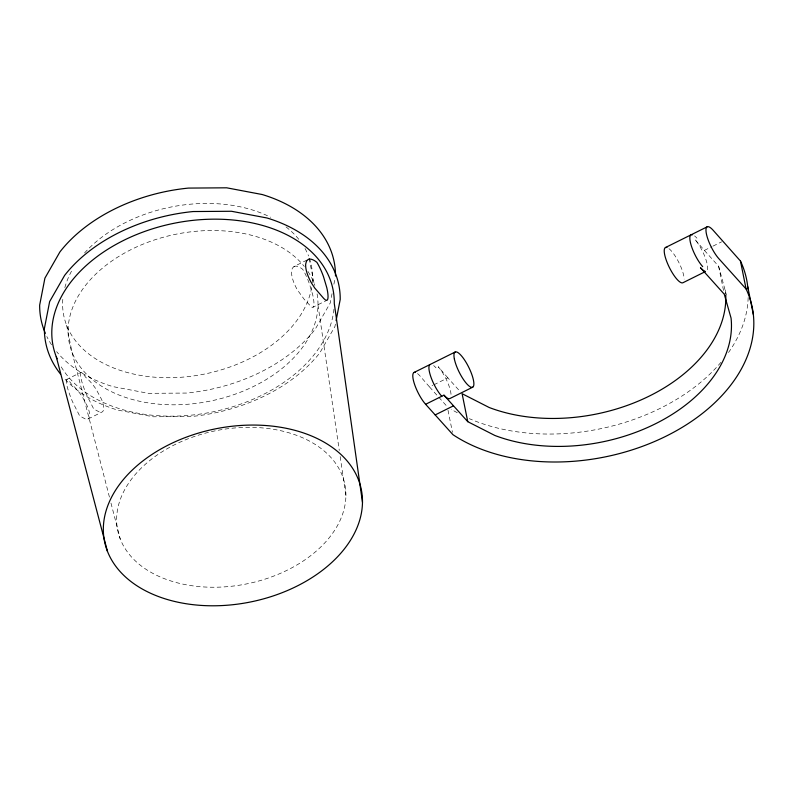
<?xml version="1.0" encoding="UTF-8"?>
<svg xmlns="http://www.w3.org/2000/svg" width="793" height="793" viewBox="0 0 793 793"><rect width="100%" height="100%" fill="white"/><g stroke="black" fill="none" stroke-linecap="round" stroke-linejoin="round"><path stroke-width="0.59" stroke-dasharray="3.96 2.97" d="M332.059 293.618L330.225 303.015L315.237 329.194A148.073 99.849 -11.4 0 1 186.702 393.06L148.45 393.338L112.864 386.607A151.691 102.287 -11.4 0 1 56.63 351.646M333.893 284.221L335.033 278.343M335.409 324.119L334.953 326.468L319.966 352.637A148.073 99.849 -11.4 0 1 191.43 416.503L153.178 416.781L117.592 410.06A151.691 102.287 -11.4 0 1 63.767 377.884M66.741 379.421L66.424 383.049A22.283 3.39 67.1 0 0 72.559 401.823L79.687 415.948L85.862 419.269L88.003 419.001L102.049 412.023A22.283 7.424 56.3 0 0 101.623 399.513L96.32 389.581A22.858 7.623 56.3 0 0 85.614 377.24A22.858 3.529 67.3 0 0 80.876 372.403L66.741 379.421A22.868 3.479 67.1 0 1 71.459 384.268A22.868 7.573 56.2 0 1 82.185 396.609L87.517 406.522A22.283 7.375 56.2 0 1 88.003 419.011M80.876 372.403L80.529 376.041A22.283 3.44 67.3 0 0 86.606 394.845L93.713 408.98L99.898 412.291L102.049 412.023M306.99 260.054L293.935 266.537L292.32 268.262L291.576 271.186A22.283 8.614 59.6 0 0 297.484 290.069L304.165 299.258L311.59 307.119L312.928 307.248L326.974 300.269M417.514 373.582A19.647 5.363 63.6 0 1 419.894 375.852L429.538 386.964L432.78 385.358M433.85 384.823L447.867 377.864L460.525 391.95M707.326 269.828A19.647 5.363 63.6 0 0 694.747 239.288L704.402 250.4L711.945 246.653M713.016 246.117L721.64 241.835M704.402 250.4L718.636 266.25L726.358 294.788M429.538 386.964L447.282 406.71M447.867 377.864L438.212 366.743A19.647 5.363 63.6 0 1 451.048 394.914M109.434 497.082L72.024 352.201L66.562 325.11M110.97 503.059L120.249 538.982M718.636 266.25L724.277 294.213M447.995 410.199L452.456 432.334M309.052 258.389L314.048 283.131M317.983 305.018L339.285 450.464M340.177 456.58L345.907 495.694A115.887 78.14 -11.4 0 1 172.983 581.606A115.887 78.14 -11.4 0 1 174.916 444.595A115.887 78.14 -11.4 0 1 345.907 495.694M333.942 309.161A142.77 96.27 -11.4 0 1 212.613 411.924A142.77 96.27 -11.4 0 1 60.209 365.107M317.081 293.866A126.315 85.178 -11.4 0 1 157.876 404.083A126.315 85.178 -11.4 0 1 96.786 273.149A126.315 85.178 -11.4 0 1 304.284 266.448M307.942 271.434A126.315 85.178 -11.4 0 1 314.89 285.45M293.935 266.537A22.858 8.832 59.6 0 1 302.728 269.362A22.858 4.748 70.6 0 1 309.379 283.725L312.67 294.649A22.283 4.629 70.6 0 1 312.928 307.258M51.555 344.786A151.691 102.287 -11.4 0 1 46.817 336.5M309.429 258.359A126.315 85.178 -11.4 0 1 312.273 282.665M311.639 287.472A126.315 85.178 -11.4 0 1 175.203 377.587A126.315 85.178 -11.4 0 1 62.994 297.286M64.838 287.641A126.315 85.178 -11.4 0 1 72.906 268.738M84.534 252.987A126.315 85.178 -11.4 0 1 270.631 217.282M286.015 226.917A126.315 85.178 -11.4 0 1 299.595 240.329M305.027 248.506A126.315 85.178 -11.4 0 1 308.586 256.04M433.632 365.573A19.647 5.363 63.6 0 1 436.011 367.843M668.955 248.655A19.647 5.363 63.6 0 1 684.171 279.096M694.569 235.927A19.647 5.363 63.6 0 1 696.948 238.187M725.417 290.129A151.493 102.158 -11.4 0 1 725.773 294.986M748.156 297.494A174.093 117.394 -11.4 0 1 728.519 352.528M720.976 362.292A174.093 117.394 -11.4 0 1 469.337 418.645M457.303 412.756A174.093 117.394 -11.4 0 1 451.177 409.198"/><path stroke-width="1.19" d="M336.103 320.59L340.217 299.447A151.691 102.287 -11.4 0 0 267.003 217.986L231.417 211.265L193.165 211.543A148.073 99.849 -11.4 0 0 64.62 275.409L49.642 301.578L44.378 328.599A151.691 102.287 -11.4 0 0 60.585 374.137M413.976 372.502L455.132 352.042M665.416 247.565L707.158 226.828M415.502 372.442A19.647 5.363 63.6 0 0 414.273 383.485A19.647 5.363 63.6 0 0 425.623 404.291L443.951 395.192A19.647 5.363 63.6 0 0 449.869 398.542L472.707 387.192M705.334 271.612L682.981 282.714A19.647 5.363 63.6 0 1 668.36 265.368A19.647 5.363 63.6 0 1 666.933 247.505M435.179 414.927L453.507 405.818M443.951 395.192L467.751 421.668L494.832 435.456A151.493 102.158 -11.4 0 0 655.266 423.868A151.493 102.158 -11.4 0 0 731.057 318.092L724.277 294.213L700.477 267.727A19.647 5.363 63.6 0 0 704.878 271.137M747.938 288.979A174.093 117.394 -11.4 0 0 740.464 261.036L713.066 230.178A19.647 5.363 63.6 0 0 706.385 233.776A19.647 5.363 63.6 0 0 718.805 258.627L746.104 288.999A174.093 117.394 -11.4 0 1 666.259 436.091A174.093 117.394 -11.4 0 1 452.922 434.663L425.623 404.291M56.253 356.701L107.422 551.234M747.71 286.58L753.35 314.543M740.464 261.036L746.104 288.999M467.751 421.668L462.111 393.705L489.192 407.503A151.493 102.158 -11.4 0 0 646.513 397.422A151.493 102.158 -11.4 0 0 725.773 294.986M362.48 502.306A130.984 88.32 -11.4 0 0 169.216 444.556A130.984 88.32 -11.4 0 0 167.026 599.419A130.984 88.32 -11.4 0 0 362.48 502.306L334.269 303.362A142.77 96.27 -11.4 0 0 174.311 223.229A142.77 96.27 -11.4 0 0 57.126 358.823M45.35 333.318A151.691 102.287 -11.4 0 1 39.66 305.156L44.914 278.135L59.901 251.956A148.073 99.849 -11.4 0 1 188.437 188.09L226.689 187.812L262.275 194.543A151.691 102.287 -11.4 0 1 335.489 275.994M441.751 396.282A19.647 5.363 63.6 0 1 431.154 377.686A19.647 5.363 63.6 0 1 430.093 364.493M702.687 266.636A19.647 5.363 63.6 0 1 691.327 245.83A19.647 5.363 63.6 0 1 692.557 234.778M306.435 261.244L305.682 264.168A22.283 8.664 59.8 0 0 311.53 283.091L314.702 287.998L323.851 298.574L325.626 300.141L326.974 300.269A22.283 4.679 70.7 0 0 326.775 287.641L323.514 276.698A22.868 4.798 70.7 0 0 316.883 262.334A22.868 8.892 59.8 0 0 308.071 259.519L306.435 261.244M454.369 358.991A19.647 5.363 63.6 0 0 471.181 387.252A19.647 5.363 63.6 0 0 466.215 362.619A19.647 5.363 63.6 0 0 454.369 358.991"/></g></svg>
